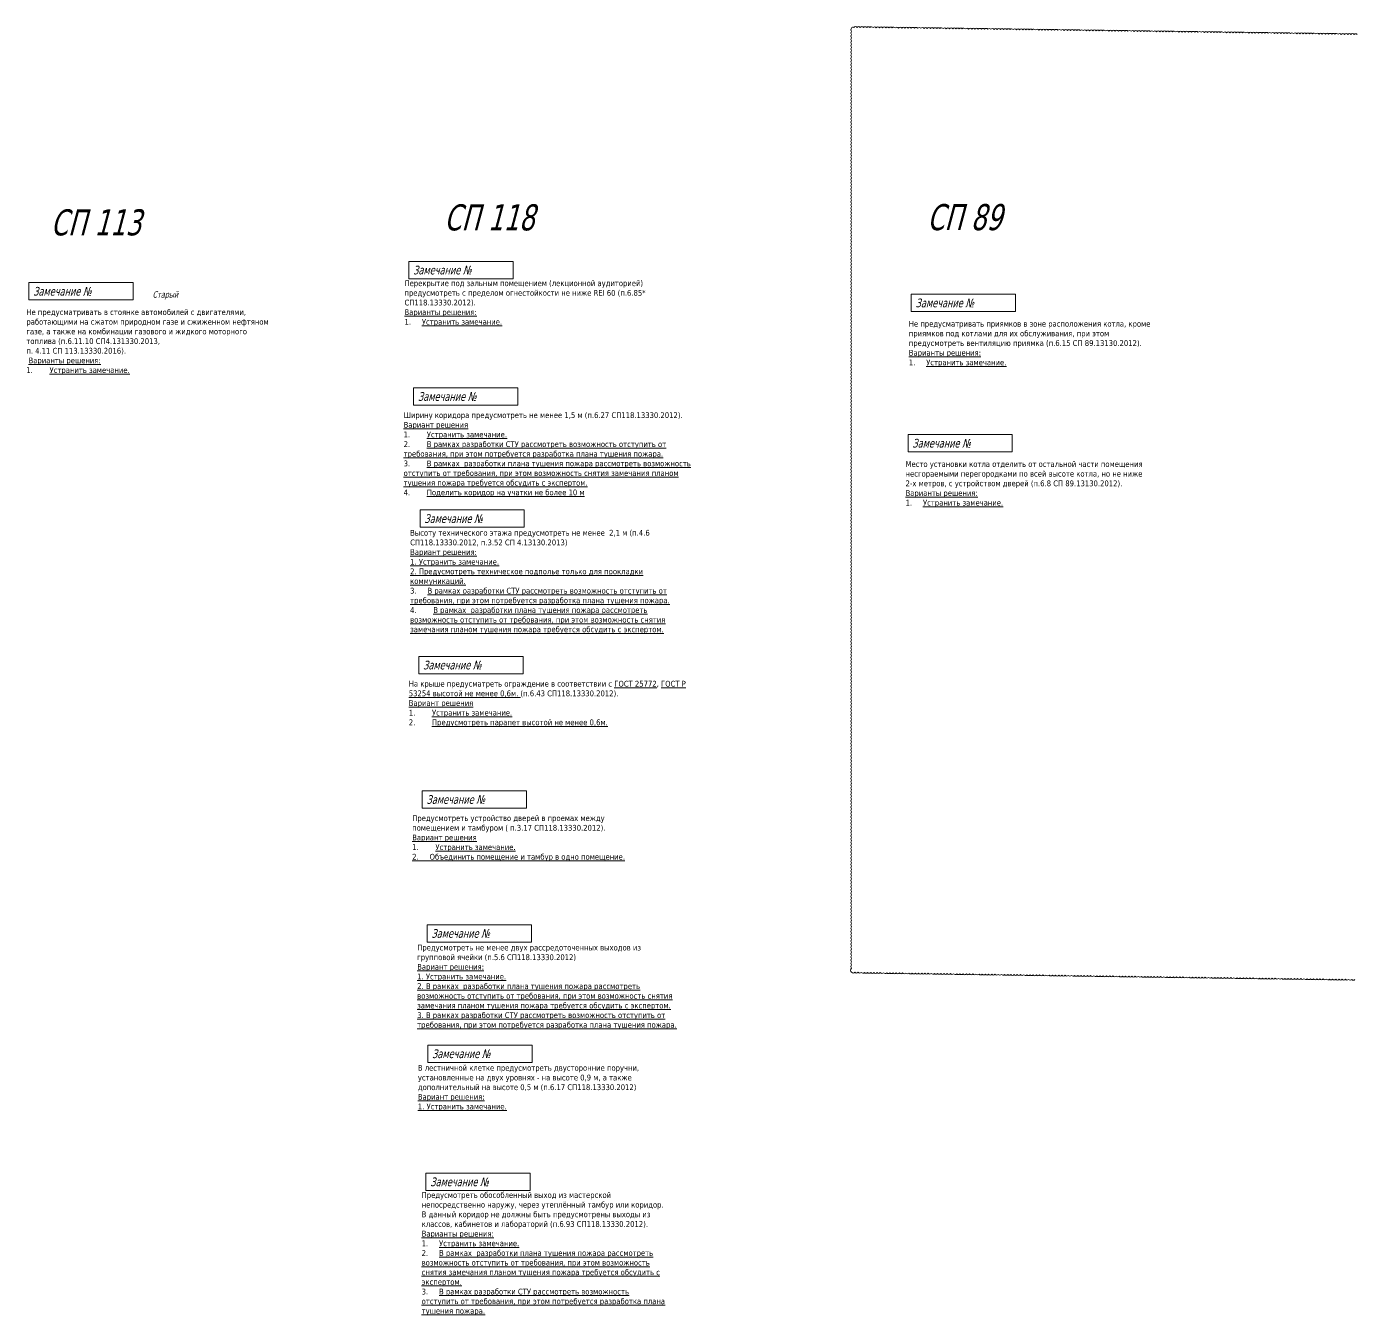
# Model space of a CAD drawing. Header units: millimetres. Extents: x -204396 to 1997851, y -2958255 to 237418.
# Drawn here: x 1682286 to 1819835, y -191374 to -57874 of the extents above; entities that cross this region are included whole.
import ezdxf

# ---------------------------------------------------------------- set-up
doc = ezdxf.new("R2010")
doc.units = ezdxf.units.MM
doc.layers.add('экспертиза', color=1, linetype='Continuous', lineweight=0)
doc.styles.add('ЭКСПЕРТИЗА', font='tahoma.ttf')

msp = doc.modelspace()

# ---------------------------------------------------------------- linework, layer by layer
at = {"layer": 'экспертиза'}
msp.add_lwpolyline([(1820126, -58702, 0.5205671), (1819796, -58698, 0.5205671), (1819466, -58693, 0.5205671), (1819136, -58688, 0.5205671), (1818806, -58683, 0.5205671), (1818476, -58679, 0.5205671), (1818146, -58674, 0.5205671), (1817816, -58669, 0.5205671), (1817486, -58665, 0.5205671), (1817156, -58660, 0.5205671), (1816826, -58655, 0.5205671), (1816496, -58650, 0.5205671), (1816166, -58646, 0.5205671), (1815836, -58641, 0.5205671), (1815506, -58636, 0.5205671), (1815176, -58632, 0.5205671), (1814846, -58627, 0.5205671), (1814516, -58622, 0.5205671), (1814186, -58617, 0.5205671), (1813856, -58613, 0.5205671), (1813526, -58608, 0.5205671), (1813196, -58603, 0.5205671), (1812866, -58599, 0.5205671), (1812536, -58594, 0.5205671), (1812206, -58589, 0.5205671), (1811877, -58584, 0.5205671), (1811547, -58580, 0.5205671), (1811217, -58575, 0.5205671), (1810887, -58570, 0.5205671), (1810557, -58565, 0.5205671), (1810227, -58561, 0.5205671), (1809897, -58556, 0.5205671), (1809567, -58551, 0.5205671), (1809237, -58547, 0.5205671), (1808907, -58542, 0.5205671), (1808577, -58537, 0.5205671), (1808247, -58532, 0.5205671), (1807917, -58528, 0.5205671), (1807587, -58523, 0.5205671), (1807257, -58518, 0.5205671), (1806927, -58514, 0.5205671), (1806597, -58509, 0.5205671), (1806267, -58504, 0.5205671), (1805937, -58499, 0.5205671), (1805607, -58495, 0.5205671), (1805277, -58490, 0.5205671), (1804947, -58485, 0.5205671), (1804617, -58481, 0.5205671), (1804287, -58476, 0.5205671), (1803957, -58471, 0.5205671), (1803627, -58466, 0.5205671), (1803297, -58462, 0.5205671), (1802967, -58457, 0.5205671), (1802637, -58452, 0.5205671), (1802307, -58448, 0.5205671), (1801977, -58443, 0.5205671), (1801647, -58438, 0.5205671), (1801317, -58433, 0.5205671), (1800988, -58429, 0.5205671), (1800658, -58424, 0.5205671), (1800328, -58419, 0.5205671), (1799998, -58415, 0.5205671), (1799668, -58410, 0.5205671), (1799338, -58405, 0.5205671), (1799008, -58400, 0.5205671), (1798678, -58396, 0.5205671), (1798348, -58391, 0.5205671), (1798018, -58386, 0.5205671), (1797688, -58382, 0.5205671), (1797358, -58377, 0.5205671), (1797028, -58372, 0.5205671), (1796698, -58367, 0.5205671), (1796368, -58363, 0.5205671), (1796038, -58358, 0.5205671), (1795708, -58353, 0.5205671), (1795378, -58349, 0.5205671), (1795048, -58344, 0.5205671), (1794718, -58339, 0.5205671), (1794388, -58334, 0.5205671), (1794058, -58330, 0.5205671), (1793728, -58325, 0.5205671), (1793398, -58320, 0.5205671), (1793068, -58316, 0.5205671), (1792738, -58311, 0.5205671), (1792408, -58306, 0.5205671), (1792078, -58301, 0.5205671), (1791748, -58297, 0.5205671), (1791418, -58292, 0.5205671), (1791088, -58287, 0.5205671), (1790758, -58283, 0.5205671), (1790429, -58278, 0.5205671), (1790099, -58273, 0.5205671), (1789769, -58268, 0.5205671), (1789439, -58264, 0.5205671), (1789109, -58259, 0.5205671), (1788779, -58254, 0.5205671), (1788449, -58249, 0.5205671), (1788119, -58245, 0.5205671), (1787789, -58240, 0.5205671), (1787459, -58235, 0.5205671), (1787129, -58231, 0.5205671), (1786799, -58226, 0.5205671), (1786469, -58221, 0.5205671), (1786139, -58216, 0.5205671), (1785809, -58212, 0.5205671), (1785479, -58207, 0.5205671), (1785149, -58202, 0.5205671), (1784819, -58198, 0.5205671), (1784489, -58193, 0.5205671), (1784159, -58188, 0.5205671), (1783829, -58183, 0.5205671), (1783499, -58179, 0.5205671), (1783169, -58174, 0.5205671), (1782839, -58169, 0.5205671), (1782509, -58165, 0.5205671), (1782179, -58160, 0.5205671), (1781849, -58155, 0.5205671), (1781519, -58150, 0.5205671), (1781189, -58146, 0.5205671), (1780859, -58141, 0.5205671), (1780529, -58136, 0.5205671), (1780199, -58132, 0.5205671), (1779869, -58127, 0.5205671), (1779540, -58122, 0.5205671), (1779210, -58117, 0.5205671), (1778880, -58113, 0.5205671), (1778550, -58108, 0.5205671), (1778220, -58103, 0.5205671), (1777890, -58099, 0.5205671), (1777560, -58094, 0.5205671), (1777230, -58089, 0.5205671), (1776900, -58084, 0.5205671), (1776570, -58080, 0.5205671), (1776240, -58075, 0.5205671), (1775910, -58070, 0.5205671), (1775580, -58066, 0.5205671), (1775250, -58061, 0.5205671), (1774920, -58056, 0.5205671), (1774590, -58051, 0.5205671), (1774260, -58047, 0.5205671), (1773930, -58042, 0.5205671), (1773600, -58037, 0.5205671), (1773270, -58033, 0.5205671), (1772940, -58028, 0.5205671), (1772610, -58023, 0.5205671), (1772280, -58018, 0.5205671), (1771950, -58014, 0.5205671), (1771620, -58009, 0.5205671), (1771290, -58004, 0.5205671), (1770960, -58000, 0.5205671), (1770630, -57995, 0.5205671), (1770300, -57990, 0.5205671), (1769970, -57985, 0.5205671), (1769640, -57981, 0.5205671), (1769310, -57976, 0.5205671), (1768981, -57971, 0.5205671), (1768651, -57966, 0.5205671), (1768321, -57962, 0.5205671), (1767991, -57957, 0.5205671), (1767754, -58047, 0.5205671), (1767754, -58377, 0.5205671), (1767754, -58707, 0.5205671), (1767754, -59037, 0.5205671), (1767754, -59367, 0.5205671), (1767754, -59697, 0.5205671), (1767754, -60027, 0.5205671), (1767754, -60357, 0.5205671), (1767754, -60687, 0.5205671), (1767754, -61017, 0.5205671), (1767754, -61347, 0.5205671), (1767754, -61677, 0.5205671), (1767754, -62007, 0.5205671), (1767754, -62337, 0.5205671), (1767754, -62667, 0.5205671), (1767754, -62997, 0.5205671), (1767754, -63327, 0.5205671), (1767754, -63657, 0.5205671), (1767754, -63987, 0.5205671), (1767754, -64317, 0.5205671), (1767754, -64647, 0.5205671), (1767754, -64977, 0.5205671), (1767754, -65307, 0.5205671), (1767754, -65637, 0.5205671), (1767754, -65967, 0.5205671), (1767754, -66297, 0.5205671), (1767754, -66627, 0.5205671), (1767754, -66957, 0.5205671), (1767754, -67287, 0.5205671), (1767754, -67617, 0.5205671), (1767754, -67947, 0.5205671), (1767754, -68277, 0.5205671), (1767754, -68607, 0.5205671), (1767754, -68937, 0.5205671), (1767754, -69267, 0.5205671), (1767754, -69597, 0.5205671), (1767754, -69927, 0.5205671), (1767754, -70257, 0.5205671), (1767754, -70587, 0.5205671), (1767754, -70917, 0.5205671), (1767754, -71247, 0.5205671), (1767754, -71577, 0.5205671), (1767754, -71907, 0.5205671), (1767754, -72237, 0.5205671), (1767754, -72567, 0.5205671), (1767754, -72897, 0.5205671), (1767754, -73227, 0.5205671), (1767754, -73557, 0.5205671), (1767754, -73887, 0.5205671), (1767754, -74217, 0.5205671), (1767754, -74547, 0.5205671), (1767754, -74877, 0.5205671), (1767754, -75207, 0.5205671), (1767754, -75537, 0.5205671), (1767754, -75867, 0.5205671), (1767754, -76197, 0.5205671), (1767754, -76527, 0.5205671), (1767754, -76857, 0.5205671), (1767754, -77187, 0.5205671), (1767754, -77517, 0.5205671), (1767754, -77847, 0.5205671), (1767754, -78177, 0.5205671), (1767754, -78507, 0.5205671), (1767754, -78837, 0.5205671), (1767754, -79167, 0.5205671), (1767754, -79497, 0.5205671), (1767754, -79827, 0.5205671), (1767754, -80157, 0.5205671), (1767754, -80487, 0.5205671), (1767754, -80817, 0.5205671), (1767754, -81147, 0.5205671), (1767754, -81477, 0.5205671), (1767754, -81807, 0.5205671), (1767754, -82137, 0.5205671), (1767754, -82467, 0.5205671), (1767754, -82797, 0.5205671), (1767754, -83127, 0.5205671), (1767754, -83457, 0.5205671), (1767754, -83787, 0.5205671), (1767754, -84117, 0.5205671), (1767754, -84447, 0.5205671), (1767754, -84777, 0.5205671), (1767754, -85107, 0.5205671), (1767754, -85437, 0.5205671), (1767754, -85767, 0.5205671), (1767754, -86097, 0.5205671), (1767754, -86427, 0.5205671), (1767754, -86757, 0.5205671), (1767754, -87087, 0.5205671), (1767754, -87417, 0.5205671), (1767754, -87747, 0.5205671), (1767754, -88077, 0.5205671), (1767754, -88407, 0.5205671), (1767754, -88737, 0.5205671), (1767754, -89067, 0.5205671), (1767754, -89397, 0.5205671), (1767754, -89727, 0.5205671), (1767754, -90057, 0.5205671), (1767754, -90387, 0.5205671), (1767754, -90717, 0.5205671), (1767754, -91047, 0.5205671), (1767754, -91377, 0.5205671), (1767754, -91707, 0.5205671), (1767754, -92037, 0.5205671), (1767754, -92367, 0.5205671), (1767754, -92697, 0.5205671), (1767754, -93027, 0.5205671), (1767754, -93357, 0.5205671), (1767754, -93687, 0.5205671), (1767754, -94017, 0.5205671), (1767754, -94347, 0.5205671), (1767754, -94677, 0.5205671), (1767754, -95007, 0.5205671), (1767754, -95337, 0.5205671), (1767754, -95667, 0.5205671), (1767754, -95997, 0.5205671), (1767754, -96327, 0.5205671), (1767754, -96657, 0.5205671), (1767754, -96987, 0.5205671), (1767754, -97317, 0.5205671), (1767754, -97647, 0.5205671), (1767754, -97977, 0.5205671), (1767754, -98307, 0.5205671), (1767754, -98637, 0.5205671), (1767754, -98967, 0.5205671), (1767754, -99297, 0.5205671), (1767754, -99627, 0.5205671), (1767754, -99957, 0.5205671), (1767754, -100287, 0.5205671), (1767754, -100617, 0.5205671), (1767754, -100947, 0.5205671), (1767754, -101277, 0.5205671), (1767754, -101607, 0.5205671), (1767754, -101937, 0.5205671), (1767754, -102267, 0.5205671), (1767754, -102597, 0.5205671), (1767754, -102927, 0.5205671), (1767754, -103257, 0.5205671), (1767754, -103587, 0.5205671), (1767754, -103917, 0.5205671), (1767754, -104247, 0.5205671), (1767754, -104577, 0.5205671), (1767754, -104907, 0.5205671), (1767754, -105237, 0.5205671), (1767754, -105567, 0.5205671), (1767754, -105897, 0.5205671), (1767754, -106227, 0.5205671), (1767754, -106557, 0.5205671), (1767754, -106887, 0.5205671), (1767754, -107217, 0.5205671), (1767754, -107547, 0.5205671), (1767754, -107877, 0.5205671), (1767754, -108207, 0.5205671), (1767754, -108537, 0.5205671), (1767754, -108867, 0.5205671), (1767754, -109197, 0.5205671), (1767754, -109527, 0.5205671), (1767754, -109857, 0.5205671), (1767754, -110187, 0.5205671), (1767754, -110517, 0.5205671), (1767754, -110847, 0.5205671), (1767754, -111177, 0.5205671), (1767754, -111507, 0.5205671), (1767754, -111837, 0.5205671), (1767754, -112167, 0.5205671), (1767754, -112497, 0.5205671), (1767754, -112827, 0.5205671), (1767754, -113157, 0.5205671), (1767754, -113487, 0.5205671), (1767754, -113817, 0.5205671), (1767754, -114147, 0.5205671), (1767754, -114477, 0.5205671), (1767754, -114807, 0.5205671), (1767754, -115137, 0.5205671), (1767754, -115467, 0.5205671), (1767754, -115797, 0.5205671), (1767754, -116127, 0.5205671), (1767754, -116457, 0.5205671), (1767754, -116787, 0.5205671), (1767754, -117117, 0.5205671), (1767754, -117447, 0.5205671), (1767754, -117777, 0.5205671), (1767754, -118107, 0.5205671), (1767754, -118437, 0.5205671), (1767754, -118767, 0.5205671), (1767754, -119097, 0.5205671), (1767754, -119427, 0.5205671), (1767754, -119757, 0.5205671), (1767754, -120087, 0.5205671), (1767754, -120417, 0.5205671), (1767754, -120747, 0.5205671), (1767754, -121077, 0.5205671), (1767754, -121407, 0.5205671), (1767754, -121737, 0.5205671), (1767754, -122067, 0.5205671), (1767754, -122397, 0.5205671), (1767754, -122727, 0.5205671), (1767754, -123057, 0.5205671), (1767754, -123387, 0.5205671), (1767754, -123717, 0.5205671), (1767754, -124047, 0.5205671), (1767754, -124377, 0.5205671), (1767754, -124707, 0.5205671), (1767754, -125037, 0.5205671), (1767754, -125367, 0.5205671), (1767754, -125697, 0.5205671), (1767754, -126027, 0.5205671), (1767754, -126357, 0.5205671), (1767754, -126687, 0.5205671), (1767754, -127017, 0.5205671), (1767754, -127347, 0.5205671), (1767754, -127677, 0.5205671), (1767754, -128007, 0.5205671), (1767754, -128337, 0.5205671), (1767754, -128667, 0.5205671), (1767754, -128997, 0.5205671), (1767754, -129327, 0.5205671), (1767754, -129657, 0.5205671), (1767754, -129987, 0.5205671), (1767754, -130317, 0.5205671), (1767754, -130647, 0.5205671), (1767754, -130977, 0.5205671), (1767754, -131307, 0.5205671), (1767754, -131637, 0.5205671), (1767754, -131967, 0.5205671), (1767754, -132297, 0.5205671), (1767754, -132627, 0.5205671), (1767754, -132957, 0.5205671), (1767754, -133287, 0.5205671), (1767754, -133617, 0.5205671), (1767754, -133947, 0.5205671), (1767754, -134277, 0.5205671), (1767754, -134607, 0.5205671), (1767754, -134937, 0.5205671), (1767754, -135267, 0.5205671), (1767754, -135597, 0.5205671), (1767754, -135927, 0.5205671), (1767754, -136257, 0.5205671), (1767754, -136587, 0.5205671), (1767754, -136917, 0.5205671), (1767754, -137247, 0.5205671), (1767754, -137578, 0.5205671), (1767754, -137908, 0.5205671), (1767754, -138238, 0.5205671), (1767754, -138568, 0.5205671), (1767754, -138898, 0.5205671), (1767754, -139228, 0.5205671), (1767754, -139558, 0.5205671), (1767754, -139888, 0.5205671), (1767754, -140218, 0.5205671), (1767754, -140548, 0.5205671), (1767754, -140878, 0.5205671), (1767754, -141208, 0.5205671), (1767754, -141538, 0.5205671), (1767754, -141868, 0.5205671), (1767754, -142198, 0.5205671), (1767754, -142528, 0.5205671), (1767754, -142858, 0.5205671), (1767754, -143188, 0.5205671), (1767754, -143518, 0.5205671), (1767754, -143848, 0.5205671), (1767754, -144178, 0.5205671), (1767754, -144508, 0.5205671), (1767754, -144838, 0.5205671), (1767754, -145168, 0.5205671), (1767754, -145498, 0.5205671), (1767754, -145828, 0.5205671), (1767754, -146158, 0.5205671), (1767754, -146488, 0.5205671), (1767754, -146818, 0.5205671), (1767754, -147148, 0.5205671), (1767754, -147478, 0.5205671), (1767754, -147808, 0.5205671), (1767754, -148138, 0.5205671), (1767754, -148468, 0.5205671), (1767754, -148798, 0.5205671), (1767754, -149128, 0.5205671), (1767754, -149458, 0.5205671), (1767754, -149788, 0.5205671), (1767754, -150118, 0.5205671), (1767754, -150448, 0.5205671), (1767754, -150778, 0.5205671), (1767754, -151108, 0.5205671), (1767754, -151438, 0.5205671), (1767754, -151768, 0.5205671), (1767754, -152098, 0.5205671), (1767754, -152428, 0.5205671), (1767754, -152758, 0.5205671), (1767754, -153088, 0.5205671), (1767754, -153418, 0.5205671), (1767754, -153748, 0.5205671), (1767754, -154078, 0.5205671), (1767754, -154408, 0.5205671), (1767754, -154738, 0.5205671), (1767754, -155068, 0.5205671), (1767754, -155398, 0.5205671), (1767754, -155826, 0.5205671), (1768084, -155831, 0.5205671), (1768414, -155835, 0.5205671), (1768744, -155840, 0.5205671), (1769074, -155845, 0.5205671), (1769404, -155849, 0.5205671), (1769734, -155854, 0.5205671), (1770064, -155859, 0.5205671), (1770394, -155864, 0.5205671), (1770723, -155868, 0.5205671), (1771053, -155873, 0.5205671), (1771383, -155878, 0.5205671), (1771713, -155882, 0.5205671), (1772043, -155887, 0.5205671), (1772373, -155892, 0.5205671), (1772703, -155897, 0.5205671), (1773033, -155901, 0.5205671), (1773363, -155906, 0.5205671), (1773693, -155911, 0.5205671), (1774023, -155915, 0.5205671), (1774353, -155920, 0.5205671), (1774683, -155925, 0.5205671), (1775013, -155930, 0.5205671), (1775343, -155934, 0.5205671), (1775673, -155939, 0.5205671), (1776003, -155944, 0.5205671), (1776333, -155948, 0.5205671), (1776663, -155953, 0.5205671), (1776993, -155958, 0.5205671), (1777323, -155963, 0.5205671), (1777653, -155967, 0.5205671), (1777983, -155972, 0.5205671), (1778313, -155977, 0.5205671), (1778643, -155981, 0.5205671), (1778973, -155986, 0.5205671), (1779303, -155991, 0.5205671), (1779633, -155996, 0.5205671), (1779963, -156000, 0.5205671), (1780293, -156005, 0.5205671), (1780623, -156010, 0.5205671), (1780953, -156014, 0.5205671), (1781282, -156019, 0.5205671), (1781612, -156024, 0.5205671), (1781942, -156029, 0.5205671), (1782272, -156033, 0.5205671), (1782602, -156038, 0.5205671), (1782932, -156043, 0.5205671), (1783262, -156047, 0.5205671), (1783592, -156052, 0.5205671), (1783922, -156057, 0.5205671), (1784252, -156062, 0.5205671), (1784582, -156066, 0.5205671), (1784912, -156071, 0.5205671), (1785242, -156076, 0.5205671), (1785572, -156080, 0.5205671), (1785902, -156085, 0.5205671), (1786232, -156090, 0.5205671), (1786562, -156095, 0.5205671), (1786892, -156099, 0.5205671), (1787222, -156104, 0.5205671), (1787552, -156109, 0.5205671), (1787882, -156113, 0.5205671), (1788212, -156118, 0.5205671), (1788542, -156123, 0.5205671), (1788872, -156128, 0.5205671), (1789202, -156132, 0.5205671), (1789532, -156137, 0.5205671), (1789862, -156142, 0.5205671), (1790192, -156147, 0.5205671), (1790522, -156151, 0.5205671), (1790852, -156156, 0.5205671), (1791182, -156161, 0.5205671), (1791512, -156165, 0.5205671), (1791842, -156170, 0.5205671), (1792171, -156175, 0.5205671), (1792501, -156180, 0.5205671), (1792831, -156184, 0.5205671), (1793161, -156189, 0.5205671), (1793491, -156194, 0.5205671), (1793821, -156198, 0.5205671), (1794151, -156203, 0.5205671), (1794481, -156208, 0.5205671), (1794811, -156213, 0.5205671), (1795141, -156217, 0.5205671), (1795471, -156222, 0.5205671), (1795801, -156227, 0.5205671), (1796131, -156231, 0.5205671), (1796461, -156236, 0.5205671), (1796791, -156241, 0.5205671), (1797121, -156246, 0.5205671), (1797451, -156250, 0.5205671), (1797781, -156255, 0.5205671), (1798111, -156260, 0.5205671), (1798441, -156264, 0.5205671), (1798771, -156269, 0.5205671), (1799101, -156274, 0.5205671), (1799431, -156279, 0.5205671), (1799761, -156283, 0.5205671), (1800091, -156288, 0.5205671), (1800421, -156293, 0.5205671), (1800751, -156297, 0.5205671), (1801081, -156302, 0.5205671), (1801411, -156307, 0.5205671), (1801741, -156312, 0.5205671), (1802071, -156316, 0.5205671), (1802401, -156321, 0.5205671), (1802730, -156326, 0.5205671), (1803060, -156330, 0.5205671), (1803390, -156335, 0.5205671), (1803720, -156340, 0.5205671), (1804050, -156345, 0.5205671), (1804380, -156349, 0.5205671), (1804710, -156354, 0.5205671), (1805040, -156359, 0.5205671), (1805370, -156363, 0.5205671), (1805700, -156368, 0.5205671), (1806030, -156373, 0.5205671), (1806360, -156378, 0.5205671), (1806690, -156382, 0.5205671), (1807020, -156387, 0.5205671), (1807350, -156392, 0.5205671), (1807680, -156396, 0.5205671), (1808010, -156401, 0.5205671), (1808340, -156406, 0.5205671), (1808670, -156411, 0.5205671), (1809000, -156415, 0.5205671), (1809330, -156420, 0.5205671), (1809660, -156425, 0.5205671), (1809990, -156430, 0.5205671), (1810320, -156434, 0.5205671), (1810650, -156439, 0.5205671), (1810980, -156444, 0.5205671), (1811310, -156448, 0.5205671), (1811640, -156453, 0.5205671), (1811970, -156458, 0.5205671), (1812300, -156463, 0.5205671), (1812630, -156467, 0.5205671), (1812960, -156472, 0.5205671), (1813289, -156477, 0.5205671), (1813619, -156481, 0.5205671), (1813949, -156486, 0.5205671), (1814279, -156491, 0.5205671), (1814609, -156496, 0.5205671), (1814939, -156500, 0.5205671), (1815269, -156505, 0.5205671), (1815599, -156510, 0.5205671), (1815929, -156514, 0.5205671), (1816259, -156519, 0.5205671), (1816589, -156524, 0.5205671), (1816919, -156529, 0.5205671), (1817249, -156533, 0.5205671), (1817579, -156538, 0.5205671), (1817909, -156543, 0.5205671), (1818239, -156547, 0.5205671), (1818569, -156552, 0.5205671), (1818899, -156557, 0.5205671), (1819229, -156562, 0.5205671), (1819559, -156566, 0.5205671), (1819889, -156571, 0.5205671)], format="xyb", dxfattribs=at)
at = {"layer": 'экспертиза', "lineweight": 0}
for points in [[(1721881, -82194), (1732681, -82194), (1732681, -83994), (1721881, -83994), (1721881, -82194)], [(1682522, -84395), (1693322, -84395), (1693322, -86195), (1682522, -86195), (1682522, -84395)], [(1773931, -85601), (1784731, -85601), (1784731, -87401), (1773931, -87401), (1773931, -85601)], [(1722381, -95291), (1733181, -95291), (1733181, -97091), (1722381, -97091), (1722381, -95291)], [(1773595, -100131), (1784395, -100131), (1784395, -101931), (1773595, -101931), (1773595, -100131)], [(1722913, -123108), (1733713, -123108), (1733713, -124908), (1722913, -124908), (1722913, -123108)], [(1723269, -137032), (1734069, -137032), (1734069, -138832), (1723269, -138832), (1723269, -137032)], [(1723659, -176637), (1734459, -176637), (1734459, -178437), (1723659, -178437), (1723659, -176637)]]:
    msp.add_lwpolyline(points, dxfattribs=at)
at = {"layer": 'экспертиза', "lineweight": 0, "elevation": 0}
for points in [[(1723045, -107941), (1733845, -107941), (1733845, -109741), (1723045, -109741), (1723045, -107941)], [(1723776, -150904), (1734576, -150904), (1734576, -152704), (1723776, -152704), (1723776, -150904)], [(1723844, -163367), (1734644, -163367), (1734644, -165167), (1723844, -165167), (1723844, -163367)]]:
    msp.add_lwpolyline(points, dxfattribs=at)

# ---------------------------------------------------------------- texts
at = {"layer": 'экспертиза', "color": 2, "lineweight": 0, "style": 'ЭКСПЕРТИЗА', "oblique": 14.99998, "width": 0.8}
for s, height, p in [('СП 113', 2700, (1684776, -79502)), ('СП 118', 2700, (1725533, -78984)), ('СП 89', 2700, (1775569, -78959)), ('Старый', 675, (1695334, -85961))]:
    msp.add_text(s, height=height, dxfattribs=at).set_placement(p)
at = {"layer": 'экспертиза', "lineweight": 0, "style": 'ЭКСПЕРТИЗА', "oblique": 14.99998, "width": 0.8}
for p in [(1722331, -83544), (1682972, -85745), (1774381, -86951), (1722831, -96641), (1774045, -101481), (1723363, -124458), (1723719, -138382), (1724109, -177987)]:
    msp.add_text('Замечание №', height=900, dxfattribs=at).set_placement(p)
at = {"layer": 'экспертиза', "lineweight": 0, "ltscale": 100, "style": 'ЭКСПЕРТИЗА', "oblique": 14.99998, "width": 0.8}
for p in [(1723495, -109291), (1724226, -152254), (1724294, -164717)]:
    msp.add_text('Замечание №', height=900, dxfattribs=at).set_placement(p)
at = {"layer": 'экспертиза', "lineweight": 0, "ltscale": 100, "char_height": 600, "attachment_point": 1, "style": 'ЭКСПЕРТИЗА'}
for s, insert, width in [('\\pt1200;Перекрытие под зальным помещением (лекционной аудиторией) предусмотреть с пределом огнестойкости не ниже REI 60 ({\\C2;п.6.85* СП118.13330.2012}).{\\L\\C6;\\PВарианты решения:\\P\\pt1800;\\l1.^I\\LУстранить замечание.}', (1721435, -84158), 25338.67), ('Не предусматривать в стоянке автомобилей с двигателями,\\Pработающими на сжатом природном газе и сжиженном нефтяном газе, а также на комбинации газового и жидкого моторного топлива (п.6.11.10 СП4.131330.2013, \\P{\\C2;п. 4.11 СП 113.13330.2016}).\\P {\\L\\C6;Варианты решения:\\P\\l1.^I\\LУстранить замечание.}', (1682266, -87153), 25338.67), ('\\pt1200;Не предусматривать приямков в зоне расположения котла, кроме приямков под котлами для их обслуживания, при этом предусмотреть вентиляцию приямка ({\\C2;п.6.15 СП 89.13130.2012}).{\\L\\C6;\\PВарианты решения:\\P\\pt1800;\\l1.^I\\LУстранить замечание.}', (1773674, -88359), 25338.67), ('\\pt1200;Место установки котла отделить от остальной части помещения несгораемыми перегородками по всей высоте котла, но не ниже 2-х метров, с устройством дверей ({\\C2;п.6.8 СП 89.13130.2012}).{\\L\\C6;\\PВарианты решения:\\P\\pt1800;\\l1.^I\\LУстранить замечание.}', (1773339, -102888), 25338.67), ('Высоту технического этажа предусмотреть не менее  2,1 м ({\\C2;п.4.6 СП118.13330.2012, }п.3.52 СП 4.13130.2013)\\P{\\L\\C6;Вариант решения:\\P1. Устранить замечание.\\P2. Предусмотреть техническое подполье только для прокладки коммуникаций.\\P\\pt1800;\\l3.^I\\LВ рамках разработки СТУ рассмотреть возможность отступить от требования, при этом потребуется разработка плана тушения пожара.\\P\\ptz;\\l4.^I\\LВ рамках  разработки плана тушения пожара рассмотреть возможность отступить от требования, при этом возможность снятия замечания планом тушения пожара требуется обсудить с экспертом.}', (1722020, -110006), 26836.95), ('Предусмотреть не менее двух рассредоточенных выходов из групповой ячейки ({\\C2;п.5.6 СП118.13330.2012}){\\L\\C6;\\PВариант решения:\\P1. Устранить замечание.\\P2. В рамках  разработки плана тушения пожара рассмотреть возможность отступить от требования, при этом возможность снятия замечания планом тушения пожара требуется обсудить с экспертом.\\P3. В рамках разработки СТУ рассмотреть возможность отступить от требования, при этом потребуется разработка плана тушения пожара.}', (1722751, -152969), 26836.95), ('В лестничной клетке предусмотреть двусторонние поручни, установленные на двух уровнях - на высоте 0,9 м, а также дополнительный на высоте 0,5 м ({\\C2;п.6.17 СП118.13330.2012}){\\L\\C6;\\PВариант решения:\\P1. Устранить замечание.}', (1722819, -165432), 26836.95), ('\\pt1200;Предусмотреть обособленный выход из мастерской непосредственно наружу, через утеплённый тамбур или коридор. В данный коридор не должны быть предусмотрены выходы из классов, кабинетов и лабораторий ({\\C2;п.6.93 СП118.13330.2012}).{\\L\\C6;\\PВарианты решения:\\P\\pt1800;\\l1.^I\\LУстранить замечание.\\P\\l2.^I\\LВ рамках  разработки плана тушения пожара рассмотреть возможность отступить от требования, при этом возможность снятия замечания планом тушения пожара требуется обсудить с экспертом.\\P\\l3.^I\\LВ рамках разработки СТУ рассмотреть возможность отступить от требования, при этом потребуется разработка плана тушения пожара.}', (1723213, -178601), 25338.67)]:
    msp.add_mtext(s, dxfattribs=dict(at, insert=insert, width=width))
at = {"layer": 'экспертиза', "lineweight": 0, "ltscale": 100, "transparency": 33554687, "char_height": 600, "attachment_point": 1, "style": 'ЭКСПЕРТИЗА'}
for s, insert, width in [('Ширину коридора предусмотреть не менее 1,5 м ({\\C2;п.6.27 СП118.13330.2012}).\\P{\\L\\C6;Вариант решения\\P\\pt2400;\\l1.^I\\LУстранить замечание.\\P\\l2.^I\\LВ рамках разработки СТУ рассмотреть возможность отступить от требования, при этом потребуется разработка плана тушения пожара.\\P\\l3.^I\\LВ рамках  разработки плана тушения пожара рассмотреть возможность отступить от требования, при этом возможность снятия замечания планом тушения пожара требуется обсудить с экспертом.\\P\\l4.^I\\LПоделить коридор на учатки не более 10 м}', (1721347, -97824), 30044), ('На крыше предусматреть ограждение в соответствии с {\\LГОСТ 25772}, {\\LГОСТ Р 53254 высотой не менее 0,6м.} ({\\C2;п.6.43 СП118.13330.2012}).\\P{\\L\\C6;Вариант решения\\P\\pt2400;\\l1.^I\\LУстранить замечание.\\P\\l2.^I\\LПредусмотреть парапет высотой не менее 0,6м.}', (1721880, -125641), 30044), ('Предусмотреть устройство дверей в проемах между помещением и тамбуром ({\\C2; п.3.17 СП118.13330.2012}).\\P{\\L\\C6;Вариант решения\\P\\pt2400;\\l1.^I\\LУстранить замечание.\\P2.     Объединить помещение и тамбур в одно помещение.}', (1722235, -139565), 23702.99)]:
    msp.add_mtext(s, dxfattribs=dict(at, insert=insert, width=width))

doc.saveas('drawing.dxf')
